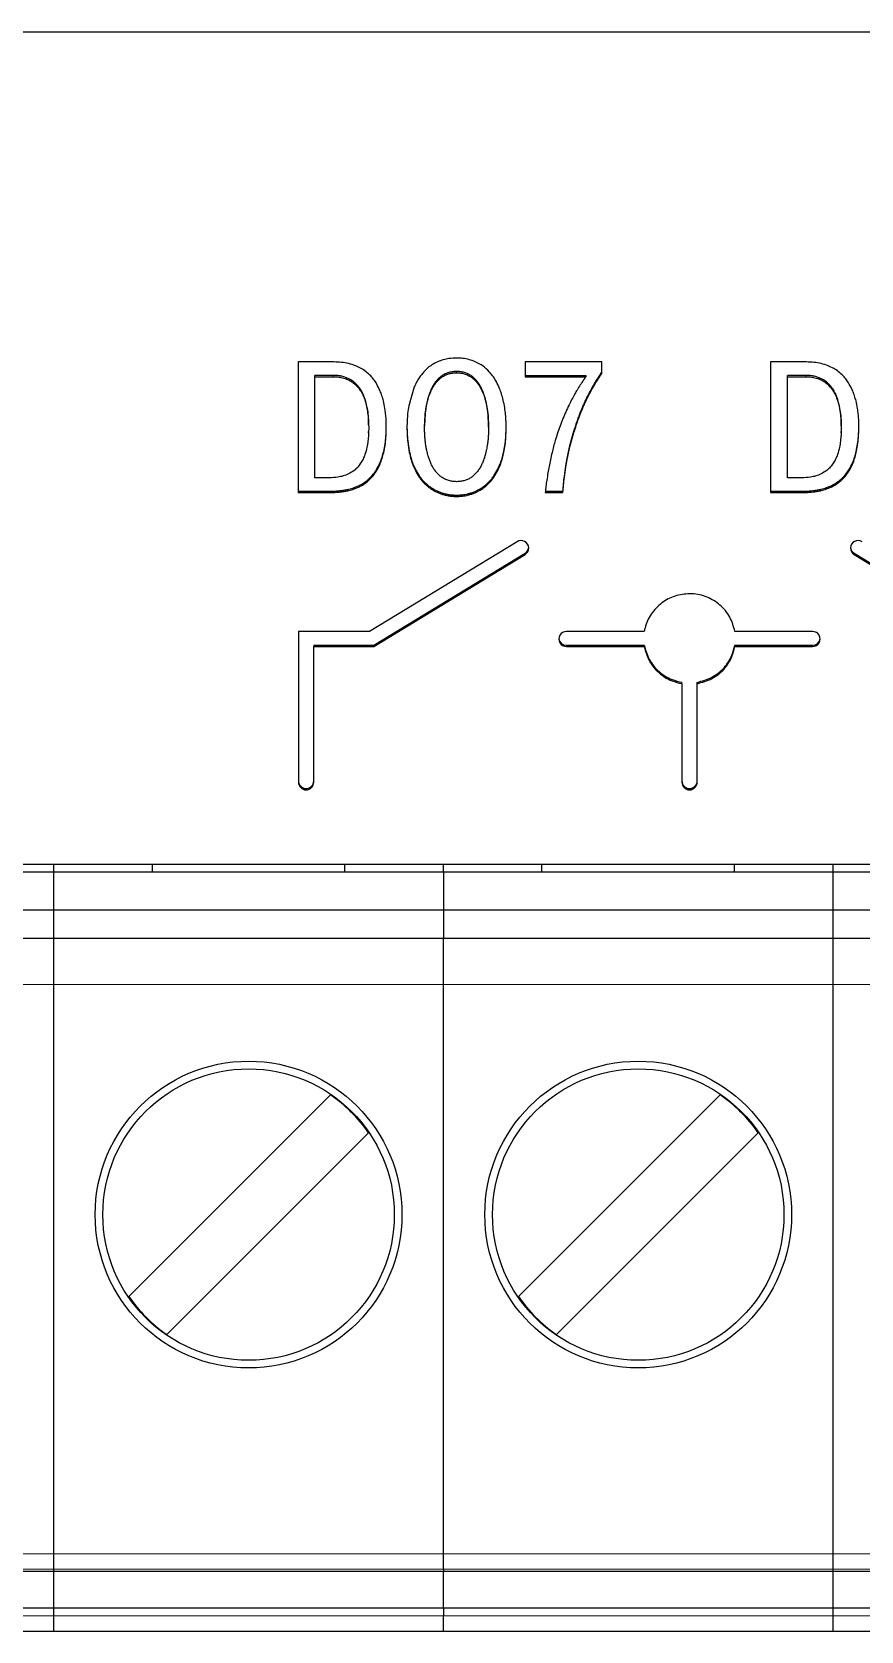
# Model space of a CAD drawing. Header units: millimetres. Extents: x 15 to 1184, y 5 to 836.
# Drawn here: x 609.058 to 611.219, y 650.329 to 654.499 of the extents above; entities that cross this region are included whole.
import ezdxf

# ---------------------------------------------------------------- set-up
doc = ezdxf.new("R2010")
doc.units = ezdxf.units.MM

msp = doc.modelspace()

# ---------------------------------------------------------------- linework, layer by layer
at = {"color": 7, "linetype": 'Continuous', "lineweight": 25}
for p, q in [((589.8565, 654.4987), (613.2565, 654.4987)), ((609.7515, 653.6382), (609.7515, 653.2977)), ((609.8448, 653.6382), (609.7515, 653.6382)), ((610.1648, 653.61), (610.1648, 653.6135)), ((610.544, 653.6382), (610.3435, 653.6382)), ((610.3435, 653.6382), (610.3435, 653.5998)), ((610.544, 653.6085), (610.544, 653.6382)), ((610.9837, 653.6382), (610.9837, 653.2977)), ((611.077, 653.6382), (610.9837, 653.6382)), ((609.8433, 653.6032), (609.7954, 653.6032)), ((609.7954, 653.5998), (609.7954, 653.6032)), ((609.7954, 653.3362), (609.7954, 653.5998)), ((609.7954, 653.5998), (609.8433, 653.5998)), ((610.0545, 653.5731), (610.04, 653.5237)), ((610.3435, 653.6032), (610.502, 653.6032)), ((610.3435, 653.5998), (610.502, 653.5998)), ((610.502, 653.6032), (610.502, 653.5998)), ((611.0755, 653.6032), (611.0276, 653.6032)), ((611.0276, 653.5998), (611.0276, 653.6032)), ((611.0276, 653.3362), (611.0276, 653.5998)), ((611.0276, 653.5998), (611.0755, 653.5998)), ((610.0828, 653.5026), (610.0813, 653.4714)), ((610.0813, 653.468), (610.0828, 653.4991)), ((610.2482, 653.4714), (610.2468, 653.5026)), ((610.2468, 653.4991), (610.2482, 653.468)), ((610.441, 653.4879), (610.428, 653.4524)), ((609.9354, 653.4535), (609.9354, 653.4569)), ((610.0813, 653.468), (610.0813, 653.4714)), ((610.2482, 653.468), (610.2482, 653.4714)), ((610.4604, 653.42), (610.4709, 653.4578)), ((610.4604, 653.4166), (610.4709, 653.4543)), ((611.1676, 653.4535), (611.1676, 653.4569)), ((609.8329, 653.3362), (609.7954, 653.3362)), ((611.0651, 653.3362), (611.0276, 653.3362)), ((609.7515, 653.3012), (609.832, 653.3012)), ((609.7515, 653.2977), (609.832, 653.2977)), ((610.1648, 653.2875), (610.1648, 653.291)), ((610.3959, 653.2977), (610.4423, 653.2977)), ((610.3963, 653.3012), (610.4423, 653.3012)), ((610.4423, 653.2977), (610.4423, 653.3012)), ((610.9837, 653.3012), (611.0642, 653.3012)), ((610.9837, 653.2977), (611.0642, 653.2977)), ((610.3225, 653.1695), (609.9374, 652.9354)), ((609.9488, 652.8995), (610.3435, 653.1394)), ((609.9488, 652.896), (610.3435, 653.1359)), ((611.2013, 653.1394), (611.596, 652.8995)), ((611.2013, 653.1359), (611.596, 652.896)), ((609.9374, 652.9354), (609.7524, 652.9354)), ((609.7524, 652.9354), (609.7524, 652.5421)), ((609.7924, 652.8995), (609.9488, 652.8995)), ((609.7924, 652.8995), (609.7924, 652.896)), ((609.9488, 652.896), (609.9488, 652.8995)), ((610.6541, 652.9354), (610.4513, 652.9354)), ((610.4513, 652.8995), (610.6541, 652.8995)), ((610.6541, 652.896), (610.6541, 652.8995)), ((611.0932, 652.9354), (610.8906, 652.9354)), ((610.8906, 652.8995), (611.0932, 652.8995)), ((610.8906, 652.896), (610.8906, 652.8995)), ((609.7924, 652.5421), (609.7924, 652.896)), ((609.7924, 652.896), (609.9488, 652.896)), ((610.4513, 652.896), (610.6541, 652.896)), ((610.8906, 652.896), (611.0932, 652.896)), ((610.7522, 652.7993), (610.7522, 652.8028)), ((610.7522, 652.7993), (610.7522, 652.5421)), ((610.7922, 652.7992), (610.7922, 652.8027)), ((610.7922, 652.5421), (610.7922, 652.7992)), ((592.8143, 652.3287), (613.2565, 652.3287)), ((609.1145, 652.3087), (609.1145, 652.3287)), ((609.3715, 652.3087), (609.3715, 652.3287)), ((609.8735, 652.3087), (609.8735, 652.3287)), ((610.1305, 652.3087), (610.1305, 652.3287)), ((610.3875, 652.3087), (610.3875, 652.3287)), ((610.8895, 652.3087), (610.8895, 652.3287)), ((611.1465, 652.3087), (611.1465, 652.3287)), ((608.8575, 652.3087), (609.1145, 652.3087)), ((609.1145, 652.3087), (609.3715, 652.3087)), ((609.1145, 652.2087), (609.1145, 652.3087)), ((609.3715, 652.3087), (609.8735, 652.3087)), ((609.8735, 652.3087), (610.1305, 652.3087)), ((610.1305, 652.3087), (610.1305, 652.2087)), ((610.1305, 652.3087), (610.3875, 652.3087)), ((610.3875, 652.3087), (610.8895, 652.3087)), ((610.8895, 652.3087), (611.1465, 652.3087)), ((611.1465, 652.3087), (611.4035, 652.3087)), ((611.1465, 652.2087), (611.1465, 652.3087)), ((609.1145, 652.2087), (608.0985, 652.2087)), ((610.1305, 652.2087), (609.1145, 652.2087)), ((609.1145, 652.1347), (609.1145, 652.2087)), ((610.1305, 652.2087), (610.1305, 652.1347)), ((611.1465, 652.2087), (610.1305, 652.2087)), ((612.1625, 652.2087), (611.1465, 652.2087)), ((611.1465, 652.1347), (611.1465, 652.2087)), ((609.1145, 652.1347), (608.0985, 652.1347)), ((610.1305, 652.1347), (609.1145, 652.1347)), ((609.1145, 652.0147), (609.1145, 652.1347)), ((610.1305, 652.0147), (610.1305, 652.1347)), ((611.1465, 652.1347), (610.1305, 652.1347)), ((612.1625, 652.1347), (611.1465, 652.1347)), ((611.1465, 652.0147), (611.1465, 652.1347)), ((609.1145, 650.5296), (609.1145, 652.0147)), ((610.1305, 650.5296), (610.1305, 652.0147)), ((611.1465, 650.5296), (611.1465, 652.0147)), ((609.3101, 651.2013), (609.8359, 651.7271)), ((610.3261, 651.2013), (610.8519, 651.7271)), ((609.9349, 651.6281), (609.4091, 651.1023)), ((610.9509, 651.6281), (610.4251, 651.1023)), ((609.1145, 650.4896), (609.1145, 650.5296)), ((610.1305, 650.4896), (610.1305, 650.5296)), ((611.1465, 650.4896), (611.1465, 650.5296)), ((608.0985, 650.4847), (609.1145, 650.4847)), ((609.1145, 650.4847), (609.1145, 650.4896)), ((609.1145, 650.4847), (610.1305, 650.4847)), ((609.1145, 650.3887), (609.1145, 650.4847)), ((610.1305, 650.4896), (610.1305, 650.4847)), ((610.1305, 650.3887), (610.1305, 650.4847)), ((610.1305, 650.4847), (611.1465, 650.4847)), ((611.1465, 650.4847), (611.1465, 650.4896)), ((611.1465, 650.4847), (612.1625, 650.4847)), ((611.1465, 650.3887), (611.1465, 650.4847)), ((609.1145, 650.3887), (608.0985, 650.3887)), ((610.1305, 650.3887), (609.1145, 650.3887)), ((609.1145, 650.3687), (609.1145, 650.3887)), ((609.1145, 650.3287), (609.1145, 650.3687)), ((610.1305, 650.3887), (610.1305, 650.3687)), ((611.1465, 650.3887), (610.1305, 650.3887)), ((610.1305, 650.3287), (610.1305, 650.3687)), ((612.1625, 650.3887), (611.1465, 650.3887)), ((611.1465, 650.3687), (611.1465, 650.3887)), ((611.1465, 650.3287), (611.1465, 650.3687)), ((608.0985, 650.3287), (609.1145, 650.3287)), ((609.1145, 650.3287), (610.1305, 650.3287)), ((610.1305, 650.3287), (611.1465, 650.3287)), ((611.1465, 650.3287), (612.1625, 650.3287))]:
    msp.add_line(p, q, dxfattribs=at)
at = {"color": 8, "linetype": 'Continuous', "lineweight": 18}
for p, q in [((610.1351, 653.6036), (610.1351, 653.607)), ((610.1945, 653.6036), (610.1945, 653.607)), ((609.8433, 653.5998), (609.8433, 653.6032)), ((609.878, 653.5936), (609.878, 653.5971)), ((609.9074, 653.5724), (609.9074, 653.5758)), ((610.0977, 653.5613), (610.0977, 653.5647)), ((610.1131, 653.5864), (610.1131, 653.5899)), ((610.2165, 653.5864), (610.2165, 653.5899)), ((610.2319, 653.5613), (610.2319, 653.5647)), ((610.5206, 653.5715), (610.5206, 653.575)), ((611.0755, 653.5998), (611.0755, 653.6032)), ((611.1102, 653.5936), (611.1102, 653.5971)), ((611.1396, 653.5724), (611.1396, 653.5758)), ((609.928, 653.5318), (609.928, 653.5353)), ((610.0879, 653.5312), (610.0879, 653.5347)), ((610.2417, 653.5312), (610.2417, 653.5347)), ((610.5015, 653.5352), (610.5015, 653.5387)), ((611.1602, 653.5318), (611.1602, 653.5353)), ((610.0828, 653.4991), (610.0828, 653.5026)), ((610.2468, 653.4991), (610.2468, 653.5026)), ((610.4854, 653.4971), (610.4854, 653.5006)), ((609.9357, 653.468), (609.9357, 653.4714)), ((610.4709, 653.4543), (610.4709, 653.4578)), ((611.1679, 653.468), (611.1679, 653.4714)), ((609.9747, 653.4014), (609.9747, 653.4049)), ((610.0415, 653.4057), (610.0415, 653.4022)), ((610.2881, 653.4022), (610.2881, 653.4057)), ((610.4604, 653.4166), (610.4604, 653.42)), ((611.2069, 653.4014), (611.2069, 653.4049)), ((609.9562, 653.3543), (609.9562, 653.3578)), ((610.0574, 653.3548), (610.0574, 653.3583)), ((610.2721, 653.3548), (610.2721, 653.3583)), ((610.4498, 653.364), (610.4498, 653.3675)), ((611.1884, 653.3543), (611.1884, 653.3578)), ((609.9294, 653.3241), (609.9294, 653.3276)), ((610.0797, 653.3226), (610.0797, 653.3261)), ((610.2498, 653.3226), (610.2498, 653.3261)), ((611.1616, 653.3241), (611.1616, 653.3276)), ((609.832, 653.2977), (609.832, 653.3012)), ((609.864, 653.2994), (609.864, 653.3029)), ((609.8976, 653.307), (609.8976, 653.3104)), ((610.1052, 653.3028), (610.1052, 653.3063)), ((610.13, 653.2923), (610.13, 653.2958)), ((610.1511, 653.2882), (610.1511, 653.2917)), ((610.1784, 653.2882), (610.1784, 653.2917)), ((610.1995, 653.2923), (610.1995, 653.2958)), ((610.2245, 653.3028), (610.2245, 653.3063)), ((611.0642, 653.2977), (611.0642, 653.3012)), ((611.0962, 653.2994), (611.0962, 653.3029)), ((611.1298, 653.307), (611.1298, 653.3104)), ((610.3435, 653.1359), (610.3435, 653.1394)), ((611.2013, 653.1359), (611.2013, 653.1394)), ((610.4513, 652.896), (610.4513, 652.8995)), ((611.0932, 652.896), (611.0932, 652.8995)), ((608.0985, 652.0147), (609.1145, 652.0147)), ((609.1145, 652.0147), (610.1305, 652.0147)), ((610.1305, 652.0147), (611.1465, 652.0147)), ((611.1465, 652.0147), (612.1625, 652.0147)), ((609.1145, 650.5296), (608.0985, 650.5296)), ((610.1305, 650.5296), (609.1145, 650.5296)), ((611.1465, 650.5296), (610.1305, 650.5296)), ((612.1625, 650.5296), (611.1465, 650.5296)), ((608.0985, 650.4896), (609.1145, 650.4896)), ((609.1145, 650.4896), (610.1305, 650.4896)), ((610.1305, 650.4896), (611.1465, 650.4896)), ((611.1465, 650.4896), (612.1625, 650.4896)), ((609.1145, 650.3687), (608.0985, 650.3687)), ((610.1305, 650.3687), (609.1145, 650.3687)), ((611.1465, 650.3687), (610.1305, 650.3687)), ((612.1625, 650.3687), (611.1465, 650.3687))]:
    msp.add_line(p, q, dxfattribs=at)
at = {"color": 7, "linetype": 'Continuous', "lineweight": 25}
for centre, radius in [((609.6225, 651.4147), 0.4), ((610.6385, 651.4147), 0.4), ((609.6225, 651.4147), 0.38), ((610.6385, 651.4147), 0.38)]:
    msp.add_circle(centre, radius, dxfattribs=at)
for centre, radius, start, end in [((610.3331, 653.1528), 0.0198, 301.7674, 122.3993), ((610.3333, 653.1562), 0.0196, 301.0832, 354.7639), ((611.2117, 653.1528), 0.0198, 57.6001, 238.2333), ((611.2114, 653.1562), 0.0196, 185.2437, 238.9134), ((610.4511, 652.9157), 0.0197, 89.2951, 270.7049), ((610.4512, 652.9193), 0.0199, 185.5228, 270.4084), ((611.0934, 652.9157), 0.0197, 269.293, 90.707), ((611.0933, 652.9193), 0.0199, 269.5867, 354.4821), ((609.7724, 652.5458), 0.02, 180.7054, 359.2946), ((609.7724, 652.5424), 0.02, 180.7061, 359.2939), ((610.7722, 652.5458), 0.02, 180.7054, 359.2946), ((610.7722, 652.5424), 0.02, 180.7061, 359.2939), ((609.6225, 651.4147), 0.3783, 34.3365, 55.6635), ((610.6385, 651.4147), 0.3783, 34.3365, 55.6635), ((609.6225, 651.4147), 0.3783, 214.3365, 235.6635), ((610.6385, 651.4147), 0.3783, 214.3365, 235.6635)]:
    msp.add_arc(centre, radius, start, end, dxfattribs=at)
for points, knots in [([(610.1648, 653.6484), (610.1581, 653.6481), (610.1465, 653.6477), (610.13, 653.6443), (610.1207, 653.6407), (610.116, 653.6389)], [0, 0, 0, 0, 0.400893, 0.697704, 1, 1, 1, 1]), ([(610.2135, 653.6389), (610.2081, 653.641), (610.1977, 653.6449), (610.1812, 653.6478), (610.1703, 653.6482), (610.1648, 653.6484)], [0, 0, 0, 0, 0.346292, 0.670462, 1, 1, 1, 1]), ([(609.9017, 653.6282), (609.8956, 653.6304), (609.8835, 653.6346), (609.8643, 653.6376), (609.8513, 653.638), (609.8448, 653.6382)], [0, 0, 0, 0, 0.331385, 0.663398, 1, 1, 1, 1]), ([(609.9409, 653.6016), (609.937, 653.6055), (609.9294, 653.613), (609.916, 653.6217), (609.9065, 653.6261), (609.9017, 653.6282)], [0, 0, 0, 0, 0.3461113, 0.6698885, 1, 1, 1, 1]), ([(610.0796, 653.6126), (610.0753, 653.6075), (610.0682, 653.5989), (610.0602, 653.5854), (610.0564, 653.5772), (610.0545, 653.5731)], [0, 0, 0, 0, 0.421829, 0.709715, 1, 1, 1, 1]), ([(610.116, 653.6389), (610.1106, 653.6362), (610.1012, 653.6315), (610.0891, 653.6224), (610.0828, 653.6159), (610.0796, 653.6126)], [0, 0, 0, 0, 0.398125, 0.696484, 1, 1, 1, 1]), ([(610.1351, 653.607), (610.1321, 653.6055), (610.1266, 653.6024), (610.1192, 653.5966), (610.1151, 653.5921), (610.1131, 653.5899)], [0, 0, 0, 0, 0.3551069, 0.6746529, 1, 1, 1, 1]), ([(610.1648, 653.6135), (610.1614, 653.6133), (610.1547, 653.613), (610.1446, 653.6111), (610.1383, 653.6084), (610.1351, 653.607)], [0, 0, 0, 0, 0.326661, 0.658848, 1, 1, 1, 1]), ([(610.1351, 653.6036), (610.138, 653.6048), (610.1441, 653.6074), (610.1542, 653.6095), (610.1612, 653.6098), (610.1648, 653.61)], [0, 0, 0, 0, 0.310861, 0.651574, 1, 1, 1, 1]), ([(610.1945, 653.607), (610.1916, 653.6083), (610.1854, 653.6109), (610.1754, 653.613), (610.1683, 653.6133), (610.1648, 653.6135)], [0, 0, 0, 0, 0.311377, 0.651839, 1, 1, 1, 1]), ([(610.1648, 653.61), (610.1681, 653.6099), (610.1748, 653.6096), (610.1849, 653.6076), (610.1913, 653.6049), (610.1945, 653.6036)], [0, 0, 0, 0, 0.326871, 0.658939, 1, 1, 1, 1]), ([(610.2165, 653.5899), (610.2142, 653.5923), (610.21, 653.597), (610.2025, 653.6027), (610.1972, 653.6056), (610.1945, 653.607)], [0, 0, 0, 0, 0.354988, 0.674419, 1, 1, 1, 1]), ([(610.2501, 653.6126), (610.2447, 653.618), (610.2339, 653.6287), (610.2203, 653.6355), (610.2135, 653.6389)], [0, 0, 0, 0, 0.498919, 1, 1, 1, 1]), ([(610.2751, 653.5731), (610.2722, 653.5791), (610.2675, 653.5891), (610.2589, 653.6022), (610.253, 653.6092), (610.2501, 653.6126)], [0, 0, 0, 0, 0.4218928, 0.7095954, 1, 1, 1, 1]), ([(610.5206, 653.575), (610.5225, 653.5781), (610.5271, 653.5859), (610.5349, 653.5983), (610.541, 653.6074), (610.544, 653.612)], [0, 0, 0, 0, 0.249816, 0.624773, 1, 1, 1, 1]), ([(610.5206, 653.5715), (610.5225, 653.5746), (610.5271, 653.5825), (610.5349, 653.5949), (610.541, 653.604), (610.544, 653.6085)], [0, 0, 0, 0, 0.2498108, 0.6247706, 1, 1, 1, 1]), ([(611.1339, 653.6282), (611.1278, 653.6304), (611.1157, 653.6346), (611.0965, 653.6376), (611.0835, 653.638), (611.077, 653.6382)], [0, 0, 0, 0, 0.331385, 0.663398, 1, 1, 1, 1]), ([(611.1731, 653.6016), (611.1692, 653.6055), (611.1616, 653.613), (611.1482, 653.6217), (611.1387, 653.6261), (611.1339, 653.6282)], [0, 0, 0, 0, 0.346112, 0.669902, 1, 1, 1, 1]), ([(609.878, 653.5971), (609.8748, 653.5982), (609.8685, 653.6004), (609.8569, 653.6028), (609.8484, 653.6031), (609.8433, 653.6032)], [0, 0, 0, 0, 0.28295, 0.565911, 1, 1, 1, 1]), ([(609.8433, 653.5998), (609.8467, 653.5997), (609.8533, 653.5996), (609.8651, 653.5979), (609.8731, 653.5952), (609.878, 653.5936)], [0, 0, 0, 0, 0.2829342, 0.5658847, 1, 1, 1, 1]), ([(609.9074, 653.5758), (609.9052, 653.5783), (609.9007, 653.5831), (609.8912, 653.5909), (609.883, 653.5947), (609.878, 653.5971)], [0, 0, 0, 0, 0.2717955, 0.5437407, 1, 1, 1, 1]), ([(609.878, 653.5936), (609.881, 653.5923), (609.8871, 653.5896), (609.8974, 653.5828), (609.9036, 653.5764), (609.9074, 653.5724)], [0, 0, 0, 0, 0.272057, 0.544078, 1, 1, 1, 1]), ([(609.928, 653.5353), (609.9259, 653.5416), (609.9225, 653.5519), (609.9155, 653.5655), (609.9101, 653.5724), (609.9074, 653.5758)], [0, 0, 0, 0, 0.432592, 0.713555, 1, 1, 1, 1]), ([(609.9074, 653.5724), (609.9103, 653.5687), (609.9161, 653.5612), (609.9229, 653.5475), (609.9262, 653.5374), (609.928, 653.5318)], [0, 0, 0, 0, 0.306371, 0.612192, 1, 1, 1, 1]), ([(609.9655, 653.563), (609.9627, 653.569), (609.9581, 653.5789), (609.9495, 653.5917), (609.9438, 653.5983), (609.9409, 653.6016)], [0, 0, 0, 0, 0.431206, 0.714189, 1, 1, 1, 1]), ([(610.0977, 653.5647), (610.0964, 653.5617), (610.0938, 653.5553), (610.0905, 653.5452), (610.0888, 653.5382), (610.0879, 653.5347)], [0, 0, 0, 0, 0.3115799, 0.6551116, 1, 1, 1, 1]), ([(610.1131, 653.5899), (610.111, 653.5873), (610.107, 653.5821), (610.1019, 653.5736), (610.0991, 653.5677), (610.0977, 653.5647)], [0, 0, 0, 0, 0.334938, 0.666059, 1, 1, 1, 1]), ([(610.0977, 653.5613), (610.0991, 653.5642), (610.1019, 653.5702), (610.107, 653.5786), (610.111, 653.5838), (610.1131, 653.5864)], [0, 0, 0, 0, 0.334802, 0.665854, 1, 1, 1, 1]), ([(610.1131, 653.5864), (610.1153, 653.5888), (610.1196, 653.5935), (610.127, 653.5993), (610.1324, 653.6021), (610.1351, 653.6036)], [0, 0, 0, 0, 0.354937, 0.674405, 1, 1, 1, 1]), ([(610.1945, 653.6036), (610.1974, 653.602), (610.203, 653.599), (610.2104, 653.5931), (610.2144, 653.5886), (610.2165, 653.5864)], [0, 0, 0, 0, 0.3549802, 0.6744132, 1, 1, 1, 1]), ([(610.2319, 653.5647), (610.2305, 653.5677), (610.2277, 653.5737), (610.2226, 653.5821), (610.2185, 653.5873), (610.2165, 653.5899)], [0, 0, 0, 0, 0.3347984, 0.6658472, 1, 1, 1, 1]), ([(610.2165, 653.5864), (610.2185, 653.5838), (610.2226, 653.5786), (610.2277, 653.5702), (610.2305, 653.5642), (610.2319, 653.5613)], [0, 0, 0, 0, 0.334928, 0.666066, 1, 1, 1, 1]), ([(610.2417, 653.5347), (610.2409, 653.5378), (610.2392, 653.5446), (610.236, 653.5546), (610.2332, 653.5614), (610.2319, 653.5647)], [0, 0, 0, 0, 0.311516, 0.655053, 1, 1, 1, 1]), ([(610.2896, 653.5237), (610.2883, 653.5302), (610.2859, 653.5418), (610.281, 653.5583), (610.2771, 653.5682), (610.2751, 653.5731)], [0, 0, 0, 0, 0.382794, 0.69058, 1, 1, 1, 1]), ([(610.4789, 653.5648), (610.4771, 653.5617), (610.4725, 653.5538), (610.4656, 653.5411), (610.4608, 653.5313), (610.4583, 653.5265)], [0, 0, 0, 0, 0.249797, 0.624762, 1, 1, 1, 1]), ([(610.502, 653.5998), (610.5, 653.597), (610.4948, 653.5899), (610.4871, 653.5783), (610.4816, 653.5693), (610.4789, 653.5648)], [0, 0, 0, 0, 0.2495063, 0.6244775, 1, 1, 1, 1]), ([(610.5015, 653.5387), (610.503, 653.5418), (610.5067, 653.5495), (610.513, 653.5616), (610.5181, 653.5705), (610.5206, 653.575)], [0, 0, 0, 0, 0.249701, 0.624636, 1, 1, 1, 1]), ([(610.5015, 653.5352), (610.503, 653.5383), (610.5067, 653.546), (610.513, 653.5581), (610.5181, 653.567), (610.5206, 653.5715)], [0, 0, 0, 0, 0.249699, 0.624631, 1, 1, 1, 1]), ([(611.1102, 653.5971), (611.107, 653.5982), (611.1007, 653.6004), (611.0891, 653.6028), (611.0806, 653.6031), (611.0755, 653.6032)], [0, 0, 0, 0, 0.2829294, 0.5658901, 1, 1, 1, 1]), ([(611.0755, 653.5998), (611.0789, 653.5997), (611.0855, 653.5996), (611.0973, 653.5979), (611.1053, 653.5952), (611.1102, 653.5936)], [0, 0, 0, 0, 0.282934, 0.5659051, 1, 1, 1, 1]), ([(611.1396, 653.5758), (611.1374, 653.5783), (611.1329, 653.5831), (611.1234, 653.5909), (611.1152, 653.5947), (611.1102, 653.5971)], [0, 0, 0, 0, 0.271806, 0.543747, 1, 1, 1, 1]), ([(611.1102, 653.5936), (611.1132, 653.5923), (611.1193, 653.5896), (611.1296, 653.5828), (611.1358, 653.5764), (611.1396, 653.5724)], [0, 0, 0, 0, 0.272071, 0.5440705, 1, 1, 1, 1]), ([(611.1602, 653.5353), (611.1581, 653.5416), (611.1547, 653.5519), (611.1477, 653.5655), (611.1423, 653.5724), (611.1396, 653.5758)], [0, 0, 0, 0, 0.432592, 0.713555, 1, 1, 1, 1]), ([(611.1396, 653.5724), (611.1425, 653.5687), (611.1483, 653.5612), (611.1551, 653.5475), (611.1584, 653.5374), (611.1602, 653.5318)], [0, 0, 0, 0, 0.306371, 0.612186, 1, 1, 1, 1]), ([(611.1977, 653.563), (611.1949, 653.569), (611.1903, 653.5789), (611.1817, 653.5917), (611.176, 653.5983), (611.1731, 653.6016)], [0, 0, 0, 0, 0.431207, 0.714199, 1, 1, 1, 1]), ([(609.9357, 653.4714), (609.9355, 653.478), (609.9353, 653.4911), (609.9334, 653.5126), (609.93, 653.5272), (609.928, 653.5353)], [0, 0, 0, 0, 0.305529, 0.611142, 1, 1, 1, 1]), ([(609.928, 653.5318), (609.9296, 653.5254), (609.9328, 653.5127), (609.9351, 653.4912), (609.9355, 653.4763), (609.9357, 653.468)], [0, 0, 0, 0, 0.306033, 0.611716, 1, 1, 1, 1]), ([(609.9781, 653.5172), (609.9769, 653.5236), (609.9749, 653.5347), (609.9705, 653.5499), (609.9671, 653.5586), (609.9655, 653.563)], [0, 0, 0, 0, 0.414734, 0.706637, 1, 1, 1, 1]), ([(610.04, 653.5237), (610.039, 653.5172), (610.0371, 653.5047), (610.0357, 653.4861), (610.0355, 653.474), (610.0354, 653.468)], [0, 0, 0, 0, 0.351878, 0.675482, 1, 1, 1, 1]), ([(610.0879, 653.5347), (610.0872, 653.5314), (610.0858, 653.525), (610.0841, 653.5143), (610.0833, 653.5068), (610.0828, 653.5026)], [0, 0, 0, 0, 0.302924, 0.605855, 1, 1, 1, 1]), ([(610.0828, 653.4991), (610.0831, 653.5023), (610.0838, 653.5089), (610.0855, 653.5196), (610.087, 653.527), (610.0879, 653.5312)], [0, 0, 0, 0, 0.302939, 0.605871, 1, 1, 1, 1]), ([(610.0879, 653.5312), (610.0887, 653.5344), (610.0903, 653.5411), (610.0935, 653.5512), (610.0963, 653.5579), (610.0977, 653.5613)], [0, 0, 0, 0, 0.3115794, 0.6550987, 1, 1, 1, 1]), ([(610.2319, 653.5613), (610.2331, 653.5582), (610.2358, 653.5518), (610.239, 653.5418), (610.2408, 653.5347), (610.2417, 653.5312)], [0, 0, 0, 0, 0.311538, 0.6551062, 1, 1, 1, 1]), ([(610.2468, 653.5026), (610.2464, 653.5058), (610.2457, 653.5124), (610.2441, 653.5231), (610.2425, 653.5305), (610.2417, 653.5347)], [0, 0, 0, 0, 0.302949, 0.605883, 1, 1, 1, 1]), ([(610.2417, 653.5312), (610.2423, 653.528), (610.2437, 653.5215), (610.2455, 653.5108), (610.2463, 653.5033), (610.2468, 653.4991)], [0, 0, 0, 0, 0.302935, 0.605859, 1, 1, 1, 1]), ([(610.2942, 653.468), (610.2941, 653.4745), (610.2939, 653.4871), (610.2924, 653.5058), (610.2905, 653.5177), (610.2896, 653.5237)], [0, 0, 0, 0, 0.351812, 0.675376, 1, 1, 1, 1]), ([(610.4583, 653.5265), (610.4553, 653.5201), (610.4507, 653.5106), (610.4451, 653.4977), (610.4424, 653.4911), (610.441, 653.4879)], [0, 0, 0, 0, 0.499729, 0.749836, 1, 1, 1, 1]), ([(610.4854, 653.5006), (610.4879, 653.507), (610.4917, 653.5167), (610.4972, 653.5293), (610.5001, 653.5356), (610.5015, 653.5387)], [0, 0, 0, 0, 0.499629, 0.74976, 1, 1, 1, 1]), ([(610.4854, 653.4971), (610.4879, 653.5036), (610.4917, 653.5132), (610.4972, 653.5259), (610.5001, 653.5321), (610.5015, 653.5352)], [0, 0, 0, 0, 0.499629, 0.74976, 1, 1, 1, 1]), ([(611.1679, 653.4714), (611.1677, 653.478), (611.1675, 653.4911), (611.1656, 653.5126), (611.1622, 653.5272), (611.1602, 653.5353)], [0, 0, 0, 0, 0.305529, 0.611142, 1, 1, 1, 1]), ([(611.1602, 653.5318), (611.1618, 653.5254), (611.165, 653.5127), (611.1673, 653.4912), (611.1677, 653.4763), (611.1679, 653.468)], [0, 0, 0, 0, 0.306033, 0.611716, 1, 1, 1, 1]), ([(611.2103, 653.5172), (611.2091, 653.5236), (611.2071, 653.5347), (611.2027, 653.5499), (611.1993, 653.5586), (611.1977, 653.563)], [0, 0, 0, 0, 0.414734, 0.706637, 1, 1, 1, 1]), ([(609.9816, 653.4689), (609.9815, 653.4755), (609.9814, 653.4868), (609.98, 653.5029), (609.9787, 653.5124), (609.9781, 653.5172)], [0, 0, 0, 0, 0.407098, 0.703221, 1, 1, 1, 1]), ([(610.4709, 653.4578), (610.4729, 653.4641), (610.4761, 653.4744), (610.481, 653.4887), (610.4839, 653.4966), (610.4854, 653.5006)], [0, 0, 0, 0, 0.4363771, 0.7181291, 1, 1, 1, 1]), ([(610.4709, 653.4543), (610.4729, 653.4606), (610.4761, 653.4709), (610.481, 653.4852), (610.4839, 653.4932), (610.4854, 653.4971)], [0, 0, 0, 0, 0.4363768, 0.7181291, 1, 1, 1, 1]), ([(611.2138, 653.4689), (611.2137, 653.4755), (611.2136, 653.4868), (611.2122, 653.5029), (611.2109, 653.5124), (611.2103, 653.5172)], [0, 0, 0, 0, 0.407098, 0.703221, 1, 1, 1, 1]), ([(609.9357, 653.468), (609.9356, 653.4614), (609.9354, 653.4494), (609.9338, 653.4319), (609.932, 653.4211), (609.9311, 653.4157)], [0, 0, 0, 0, 0.375457, 0.687099, 1, 1, 1, 1]), ([(609.9747, 653.4049), (609.976, 653.4113), (609.9787, 653.4242), (609.981, 653.4468), (609.9814, 653.4629), (609.9816, 653.4724)], [0, 0, 0, 0, 0.2900194, 0.5798894, 1, 1, 1, 1]), ([(609.9747, 653.4014), (609.976, 653.4078), (609.9787, 653.4207), (609.981, 653.4433), (609.9814, 653.4594), (609.9816, 653.4689)], [0, 0, 0, 0, 0.290021, 0.579887, 1, 1, 1, 1]), ([(610.0354, 653.4714), (610.0355, 653.4649), (610.0357, 653.4517), (610.0372, 653.4297), (610.0399, 653.4145), (610.0415, 653.4057)], [0, 0, 0, 0, 0.2979917, 0.5960147, 1, 1, 1, 1]), ([(610.0354, 653.468), (610.0355, 653.4614), (610.0357, 653.4483), (610.0372, 653.4262), (610.0399, 653.411), (610.0415, 653.4022)], [0, 0, 0, 0, 0.297986, 0.596015, 1, 1, 1, 1]), ([(610.0825, 653.4387), (610.0823, 653.442), (610.0818, 653.4485), (610.0814, 653.4582), (610.0813, 653.4647), (610.0813, 653.468)], [0, 0, 0, 0, 0.336129, 0.667943, 1, 1, 1, 1]), ([(610.2482, 653.468), (610.2482, 653.4647), (610.2482, 653.4582), (610.2477, 653.4484), (610.2472, 653.4419), (610.247, 653.4387)], [0, 0, 0, 0, 0.336157, 0.667976, 1, 1, 1, 1]), ([(610.2881, 653.4057), (610.2893, 653.4122), (610.2917, 653.4251), (610.2936, 653.4466), (610.294, 653.4615), (610.2941, 653.4699)], [0, 0, 0, 0, 0.305277, 0.61044, 1, 1, 1, 1]), ([(610.2881, 653.4022), (610.2893, 653.4087), (610.2917, 653.4216), (610.2937, 653.4436), (610.294, 653.4591), (610.2942, 653.468)], [0, 0, 0, 0, 0.298156, 0.5962, 1, 1, 1, 1]), ([(610.428, 653.4524), (610.426, 653.4461), (610.4224, 653.4346), (610.4177, 653.4177), (610.4151, 653.4071), (610.4138, 653.4018)], [0, 0, 0, 0, 0.375371, 0.687609, 1, 1, 1, 1]), ([(611.1679, 653.468), (611.1678, 653.4614), (611.1676, 653.4494), (611.166, 653.4319), (611.1642, 653.4211), (611.1633, 653.4157)], [0, 0, 0, 0, 0.375458, 0.6871, 1, 1, 1, 1]), ([(611.2069, 653.4049), (611.2082, 653.4113), (611.2109, 653.4242), (611.2132, 653.4468), (611.2136, 653.4629), (611.2138, 653.4724)], [0, 0, 0, 0, 0.29002, 0.579889, 1, 1, 1, 1]), ([(611.2069, 653.4014), (611.2082, 653.4078), (611.2109, 653.4207), (611.2132, 653.4433), (611.2136, 653.4594), (611.2138, 653.4689)], [0, 0, 0, 0, 0.290021, 0.579886, 1, 1, 1, 1]), ([(609.9311, 653.4157), (609.9295, 653.4093), (609.927, 653.3988), (609.9212, 653.3849), (609.9168, 653.3776), (609.9147, 653.3739)], [0, 0, 0, 0, 0.438326, 0.717437, 1, 1, 1, 1]), ([(609.9562, 653.3578), (609.9594, 653.3636), (609.965, 653.3739), (609.9708, 653.3899), (609.9734, 653.3999), (609.9747, 653.4049)], [0, 0, 0, 0, 0.389935, 0.693897, 1, 1, 1, 1]), ([(609.9562, 653.3543), (609.9594, 653.3601), (609.965, 653.3704), (609.9708, 653.3864), (609.9734, 653.3964), (609.9747, 653.4014)], [0, 0, 0, 0, 0.389932, 0.693891, 1, 1, 1, 1]), ([(610.0415, 653.4057), (610.043, 653.3993), (610.0456, 653.388), (610.0509, 653.3721), (610.0553, 653.3629), (610.0574, 653.3583)], [0, 0, 0, 0, 0.39346, 0.695591, 1, 1, 1, 1]), ([(610.0415, 653.4022), (610.043, 653.3958), (610.0456, 653.3845), (610.0509, 653.3686), (610.0553, 653.3594), (610.0574, 653.3548)], [0, 0, 0, 0, 0.393453, 0.695591, 1, 1, 1, 1]), ([(610.0872, 653.4072), (610.0866, 653.4104), (610.0853, 653.4168), (610.0837, 653.4273), (610.0829, 653.4346), (610.0825, 653.4387)], [0, 0, 0, 0, 0.308877, 0.61777, 1, 1, 1, 1]), ([(610.0965, 653.3767), (610.0953, 653.3798), (610.093, 653.3859), (610.0898, 653.3961), (610.0881, 653.4032), (610.0872, 653.4072)], [0, 0, 0, 0, 0.309284, 0.618558, 1, 1, 1, 1]), ([(610.2423, 653.4072), (610.2416, 653.404), (610.2401, 653.3975), (610.2371, 653.3873), (610.2345, 653.3805), (610.233, 653.3767)], [0, 0, 0, 0, 0.309284, 0.61857, 1, 1, 1, 1]), ([(610.247, 653.4387), (610.2467, 653.4354), (610.246, 653.4289), (610.2445, 653.4184), (610.2431, 653.4111), (610.2423, 653.4072)], [0, 0, 0, 0, 0.308911, 0.617829, 1, 1, 1, 1]), ([(610.2721, 653.3583), (610.2749, 653.3643), (610.2798, 653.3749), (610.2847, 653.3909), (610.2869, 653.4007), (610.2881, 653.4057)], [0, 0, 0, 0, 0.394206, 0.696382, 1, 1, 1, 1]), ([(610.2721, 653.3548), (610.2749, 653.3608), (610.2798, 653.3714), (610.2847, 653.3874), (610.2869, 653.3973), (610.2881, 653.4022)], [0, 0, 0, 0, 0.394206, 0.696389, 1, 1, 1, 1]), ([(610.4138, 653.4018), (610.4123, 653.3954), (610.4096, 653.3835), (610.406, 653.366), (610.4041, 653.3549), (610.4031, 653.3493)], [0, 0, 0, 0, 0.367596, 0.683729, 1, 1, 1, 1]), ([(610.4498, 653.3675), (610.4509, 653.374), (610.453, 653.386), (610.4565, 653.4036), (610.4591, 653.4145), (610.4604, 653.42)], [0, 0, 0, 0, 0.367776, 0.683773, 1, 1, 1, 1]), ([(610.4498, 653.364), (610.4509, 653.3705), (610.453, 653.3826), (610.4565, 653.4001), (610.4591, 653.4111), (610.4604, 653.4166)], [0, 0, 0, 0, 0.367776, 0.683767, 1, 1, 1, 1]), ([(611.1633, 653.4157), (611.1617, 653.4093), (611.1592, 653.3988), (611.1534, 653.3849), (611.149, 653.3776), (611.1469, 653.3739)], [0, 0, 0, 0, 0.438327, 0.717445, 1, 1, 1, 1]), ([(611.1884, 653.3578), (611.1916, 653.3636), (611.1972, 653.3739), (611.203, 653.3899), (611.2056, 653.3999), (611.2069, 653.4049)], [0, 0, 0, 0, 0.389935, 0.693897, 1, 1, 1, 1]), ([(611.1884, 653.3543), (611.1916, 653.3601), (611.1972, 653.3704), (611.203, 653.3864), (611.2056, 653.3964), (611.2069, 653.4014)], [0, 0, 0, 0, 0.389932, 0.693891, 1, 1, 1, 1]), ([(609.9147, 653.3739), (609.9122, 653.3705), (609.9073, 653.3636), (609.8968, 653.354), (609.8881, 653.349), (609.8832, 653.3462)], [0, 0, 0, 0, 0.298858, 0.597733, 1, 1, 1, 1]), ([(609.9294, 653.3276), (609.932, 653.3296), (609.9385, 653.3349), (609.9477, 653.345), (609.9533, 653.3535), (609.9562, 653.3578)], [0, 0, 0, 0, 0.2447836, 0.6189651, 1, 1, 1, 1]), ([(610.0574, 653.3583), (610.0606, 653.3526), (610.0653, 653.344), (610.073, 653.3334), (610.0775, 653.3285), (610.0797, 653.3261)], [0, 0, 0, 0, 0.4948237, 0.7464857, 1, 1, 1, 1]), ([(610.1118, 653.3507), (610.1098, 653.3534), (610.1057, 653.3587), (610.1007, 653.3674), (610.0979, 653.3736), (610.0965, 653.3767)], [0, 0, 0, 0, 0.328171, 0.66266, 1, 1, 1, 1]), ([(610.233, 653.3767), (610.2317, 653.3737), (610.229, 653.3676), (610.2239, 653.3589), (610.2198, 653.3535), (610.2178, 653.3507)], [0, 0, 0, 0, 0.327894, 0.662274, 1, 1, 1, 1]), ([(610.2498, 653.3261), (610.252, 653.3285), (610.2565, 653.3334), (610.2643, 653.344), (610.269, 653.3526), (610.2721, 653.3583)], [0, 0, 0, 0, 0.25227, 0.504471, 1, 1, 1, 1]), ([(610.4423, 653.3012), (610.4428, 653.3077), (610.4438, 653.3208), (610.4461, 653.343), (610.4485, 653.3585), (610.4498, 653.3675)], [0, 0, 0, 0, 0.295073, 0.590156, 1, 1, 1, 1]), ([(610.4423, 653.2977), (610.4428, 653.3043), (610.4438, 653.3174), (610.4461, 653.3395), (610.4485, 653.355), (610.4498, 653.364)], [0, 0, 0, 0, 0.295077, 0.590158, 1, 1, 1, 1]), ([(611.1469, 653.3739), (611.1444, 653.3705), (611.1395, 653.3636), (611.129, 653.354), (611.1203, 653.349), (611.1154, 653.3462)], [0, 0, 0, 0, 0.298858, 0.597733, 1, 1, 1, 1]), ([(611.1616, 653.3276), (611.1642, 653.3296), (611.1707, 653.3349), (611.1799, 653.345), (611.1855, 653.3535), (611.1884, 653.3578)], [0, 0, 0, 0, 0.24477, 0.618965, 1, 1, 1, 1]), ([(609.8832, 653.3462), (609.8786, 653.3443), (609.8696, 653.3405), (609.8527, 653.3369), (609.8404, 653.3364), (609.8329, 653.3362)], [0, 0, 0, 0, 0.284783, 0.569131, 1, 1, 1, 1]), ([(609.8976, 653.3104), (609.9007, 653.3116), (609.9069, 653.3139), (609.9178, 653.3194), (609.9249, 653.3244), (609.9294, 653.3276)], [0, 0, 0, 0, 0.274838, 0.54964, 1, 1, 1, 1]), ([(609.8976, 653.307), (609.9007, 653.3081), (609.9069, 653.3105), (609.9178, 653.3159), (609.9249, 653.321), (609.9294, 653.3241)], [0, 0, 0, 0, 0.274838, 0.54964, 1, 1, 1, 1]), ([(609.9294, 653.3241), (609.932, 653.3262), (609.9385, 653.3314), (609.9477, 653.3415), (609.9533, 653.35), (609.9562, 653.3543)], [0, 0, 0, 0, 0.244784, 0.618972, 1, 1, 1, 1]), ([(610.0574, 653.3548), (610.0606, 653.3491), (610.0653, 653.3405), (610.073, 653.33), (610.0775, 653.3251), (610.0797, 653.3226)], [0, 0, 0, 0, 0.4948237, 0.7464857, 1, 1, 1, 1]), ([(610.0797, 653.3261), (610.0821, 653.3238), (610.0868, 653.3192), (610.0952, 653.3123), (610.1016, 653.3085), (610.1052, 653.3063)], [0, 0, 0, 0, 0.3076658, 0.615407, 1, 1, 1, 1]), ([(610.0797, 653.3226), (610.0821, 653.3203), (610.0868, 653.3157), (610.0952, 653.3088), (610.1016, 653.305), (610.1052, 653.3028)], [0, 0, 0, 0, 0.307666, 0.615407, 1, 1, 1, 1]), ([(610.1341, 653.3327), (610.1312, 653.3343), (610.1255, 653.3375), (610.118, 653.3436), (610.1139, 653.3483), (610.1118, 653.3507)], [0, 0, 0, 0, 0.344498, 0.668929, 1, 1, 1, 1]), ([(610.1648, 653.3259), (610.1614, 653.3261), (610.1545, 653.3263), (610.1441, 653.3284), (610.1374, 653.3312), (610.1341, 653.3327)], [0, 0, 0, 0, 0.315915, 0.653128, 1, 1, 1, 1]), ([(610.1955, 653.3327), (610.1925, 653.3314), (610.1866, 653.3288), (610.1762, 653.3265), (610.1689, 653.3261), (610.1648, 653.3259)], [0, 0, 0, 0, 0.306145, 0.612057, 1, 1, 1, 1]), ([(610.2178, 653.3507), (610.2156, 653.3482), (610.2114, 653.3434), (610.2038, 653.3373), (610.1983, 653.3342), (610.1955, 653.3327)], [0, 0, 0, 0, 0.344777, 0.669177, 1, 1, 1, 1]), ([(610.2245, 653.3063), (610.2273, 653.308), (610.233, 653.3114), (610.2415, 653.318), (610.2469, 653.3232), (610.2498, 653.3261)], [0, 0, 0, 0, 0.308623, 0.617152, 1, 1, 1, 1]), ([(610.2245, 653.3028), (610.2273, 653.3045), (610.233, 653.3079), (610.2415, 653.3146), (610.2469, 653.3198), (610.2498, 653.3226)], [0, 0, 0, 0, 0.30863, 0.617159, 1, 1, 1, 1]), ([(610.2498, 653.3226), (610.252, 653.3251), (610.2565, 653.3299), (610.2643, 653.3405), (610.269, 653.3491), (610.2721, 653.3548)], [0, 0, 0, 0, 0.252277, 0.504471, 1, 1, 1, 1]), ([(610.4031, 653.3493), (610.402, 653.3428), (610.4001, 653.331), (610.3977, 653.3138), (610.3965, 653.3031), (610.3959, 653.2977)], [0, 0, 0, 0, 0.378341, 0.689107, 1, 1, 1, 1]), ([(611.1154, 653.3462), (611.1108, 653.3443), (611.1018, 653.3405), (611.0849, 653.3369), (611.0726, 653.3364), (611.0651, 653.3362)], [0, 0, 0, 0, 0.284783, 0.569131, 1, 1, 1, 1]), ([(611.1298, 653.3104), (611.1329, 653.3116), (611.1391, 653.3139), (611.15, 653.3194), (611.1571, 653.3244), (611.1616, 653.3276)], [0, 0, 0, 0, 0.274819, 0.54964, 1, 1, 1, 1]), ([(611.1298, 653.307), (611.1329, 653.3081), (611.1391, 653.3105), (611.15, 653.3159), (611.1571, 653.321), (611.1616, 653.3241)], [0, 0, 0, 0, 0.274819, 0.54964, 1, 1, 1, 1]), ([(611.1616, 653.3241), (611.1642, 653.3262), (611.1707, 653.3314), (611.1799, 653.3415), (611.1855, 653.35), (611.1884, 653.3543)], [0, 0, 0, 0, 0.2447704, 0.6189716, 1, 1, 1, 1]), ([(609.832, 653.3012), (609.8353, 653.3012), (609.8423, 653.3012), (609.853, 653.3018), (609.8603, 653.3025), (609.864, 653.3029)], [0, 0, 0, 0, 0.311774, 0.655639, 1, 1, 1, 1]), ([(609.832, 653.2977), (609.8353, 653.2977), (609.8423, 653.2978), (609.853, 653.2984), (609.8603, 653.2991), (609.864, 653.2994)], [0, 0, 0, 0, 0.311774, 0.655639, 1, 1, 1, 1]), ([(609.864, 653.3029), (609.8673, 653.3033), (609.8739, 653.3042), (609.8852, 653.3066), (609.893, 653.309), (609.8976, 653.3104)], [0, 0, 0, 0, 0.289976, 0.579954, 1, 1, 1, 1]), ([(609.864, 653.2994), (609.8673, 653.2998), (609.8739, 653.3007), (609.8852, 653.3031), (609.893, 653.3055), (609.8976, 653.307)], [0, 0, 0, 0, 0.289976, 0.579954, 1, 1, 1, 1]), ([(610.1052, 653.3063), (610.1081, 653.3047), (610.1135, 653.3018), (610.1219, 653.2983), (610.1273, 653.2966), (610.13, 653.2958)], [0, 0, 0, 0, 0.368916, 0.683402, 1, 1, 1, 1]), ([(610.1052, 653.3028), (610.1081, 653.3013), (610.1135, 653.2983), (610.1219, 653.2948), (610.1273, 653.2931), (610.13, 653.2923)], [0, 0, 0, 0, 0.368912, 0.683405, 1, 1, 1, 1]), ([(610.13, 653.2958), (610.1335, 653.2949), (610.1387, 653.2936), (610.1458, 653.2923), (610.1493, 653.2919), (610.1511, 653.2917)], [0, 0, 0, 0, 0.498212, 0.748767, 1, 1, 1, 1]), ([(610.13, 653.2923), (610.1335, 653.2914), (610.1387, 653.2901), (610.1458, 653.2888), (610.1493, 653.2884), (610.1511, 653.2882)], [0, 0, 0, 0, 0.4982146, 0.7487659, 1, 1, 1, 1]), ([(610.1511, 653.2917), (610.1526, 653.2916), (610.1556, 653.2913), (610.1602, 653.291), (610.1632, 653.291), (610.1648, 653.291)], [0, 0, 0, 0, 0.330234, 0.664818, 1, 1, 1, 1]), ([(610.1511, 653.2882), (610.1526, 653.2881), (610.1556, 653.2878), (610.1602, 653.2875), (610.1632, 653.2875), (610.1648, 653.2875)], [0, 0, 0, 0, 0.330234, 0.664818, 1, 1, 1, 1]), ([(610.1648, 653.291), (610.1663, 653.291), (610.1693, 653.291), (610.1739, 653.2913), (610.1769, 653.2916), (610.1784, 653.2917)], [0, 0, 0, 0, 0.331642, 0.665676, 1, 1, 1, 1]), ([(610.1648, 653.2875), (610.1663, 653.2875), (610.1693, 653.2875), (610.1739, 653.2878), (610.1769, 653.2881), (610.1784, 653.2882)], [0, 0, 0, 0, 0.331643, 0.665678, 1, 1, 1, 1]), ([(610.1784, 653.2917), (610.1801, 653.2919), (610.1845, 653.2924), (610.1915, 653.2937), (610.1969, 653.2951), (610.1995, 653.2958)], [0, 0, 0, 0, 0.232607, 0.615534, 1, 1, 1, 1]), ([(610.1784, 653.2882), (610.1801, 653.2884), (610.1845, 653.2889), (610.1915, 653.2902), (610.1969, 653.2916), (610.1995, 653.2923)], [0, 0, 0, 0, 0.232609, 0.615534, 1, 1, 1, 1]), ([(610.1995, 653.2958), (610.2027, 653.2968), (610.2086, 653.2986), (610.2169, 653.3023), (610.2219, 653.305), (610.2245, 653.3063)], [0, 0, 0, 0, 0.368237, 0.683336, 1, 1, 1, 1]), ([(610.1995, 653.2923), (610.2027, 653.2933), (610.2086, 653.2951), (610.2169, 653.2988), (610.2219, 653.3015), (610.2245, 653.3028)], [0, 0, 0, 0, 0.36824, 0.68334, 1, 1, 1, 1]), ([(611.0642, 653.3012), (611.0675, 653.3012), (611.0745, 653.3012), (611.0852, 653.3018), (611.0925, 653.3025), (611.0962, 653.3029)], [0, 0, 0, 0, 0.311774, 0.655616, 1, 1, 1, 1]), ([(611.0642, 653.2977), (611.0675, 653.2977), (611.0745, 653.2978), (611.0852, 653.2984), (611.0925, 653.2991), (611.0962, 653.2994)], [0, 0, 0, 0, 0.311774, 0.655616, 1, 1, 1, 1]), ([(611.0962, 653.3029), (611.0995, 653.3033), (611.1061, 653.3042), (611.1174, 653.3066), (611.1252, 653.309), (611.1298, 653.3104)], [0, 0, 0, 0, 0.289976, 0.579954, 1, 1, 1, 1]), ([(611.0962, 653.2994), (611.0995, 653.2998), (611.1061, 653.3007), (611.1174, 653.3031), (611.1252, 653.3055), (611.1298, 653.307)], [0, 0, 0, 0, 0.289976, 0.579954, 1, 1, 1, 1]), ([(610.7724, 653.0339), (610.7595, 653.0326), (610.7338, 653.03), (610.6981, 653.0111), (610.6706, 652.9821), (610.6581, 652.9543), (610.6548, 652.9386), (610.6541, 652.9354)], [0, 0, 0, 0, 0.23005, 0.459648, 0.707898, 0.940404, 1, 1, 1, 1]), ([(610.8906, 652.9354), (610.8869, 652.9483), (610.8796, 652.9742), (610.8534, 653.0057), (610.8186, 653.0267), (610.79, 653.0336), (610.7744, 653.0338), (610.7724, 653.0339)], [0, 0, 0, 0, 0.242247, 0.48471, 0.720179, 0.963754, 1, 1, 1, 1]), ([(610.6541, 652.8995), (610.6578, 652.8865), (610.6651, 652.8606), (610.6914, 652.8292), (610.722, 652.8101), (610.7435, 652.8049), (610.7522, 652.8028)], [0, 0, 0, 0, 0.275467, 0.551186, 0.81879, 1, 1, 1, 1]), ([(610.7922, 652.8027), (610.8053, 652.8063), (610.8316, 652.8134), (610.8635, 652.8392), (610.8831, 652.8695), (610.8884, 652.8908), (610.8906, 652.8995)], [0, 0, 0, 0, 0.274721, 0.549681, 0.816699, 1, 1, 1, 1]), ([(610.6541, 652.896), (610.6578, 652.883), (610.6651, 652.8571), (610.6914, 652.8258), (610.722, 652.8067), (610.7435, 652.8014), (610.7522, 652.7993)], [0, 0, 0, 0, 0.2754674, 0.5511851, 0.8187908, 1, 1, 1, 1]), ([(610.7922, 652.7992), (610.8053, 652.8028), (610.8316, 652.81), (610.8635, 652.8358), (610.8831, 652.8661), (610.8884, 652.8873), (610.8906, 652.896)], [0, 0, 0, 0, 0.274722, 0.549683, 0.816699, 1, 1, 1, 1])]:
    msp.add_open_spline(points, degree=3, knots=knots, dxfattribs=at)

doc.saveas('drawing.dxf')
